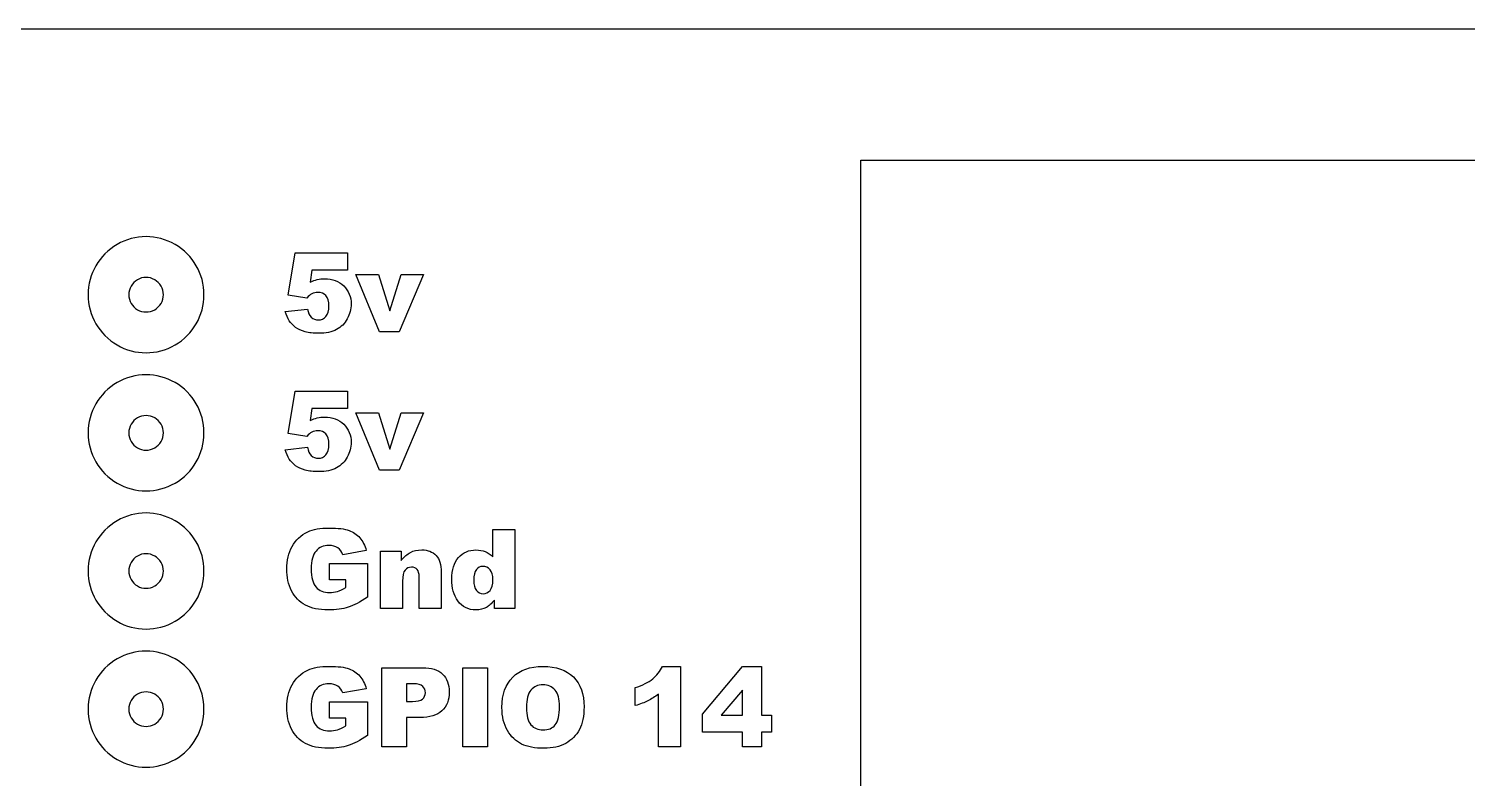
# Model space of a CAD drawing. Extents: x 34 to 201, y -57 to 34.
# Drawn here: x 117.25 to 158.89, y 12.29 to 33.99 of the extents above; entities that cross this region are included whole.
import ezdxf

# ---------------------------------------------------------------- set-up
doc = ezdxf.new("R2010")
doc.units = 0
for name, color, linetype in [('Line Etch', 7, 'CONTINUOUS'), ('Outer Cuts', 7, 'CONTINUOUS'), ('Text Etch', 7, 'CONTINUOUS')]:
    doc.layers.add(name, color=color, linetype=linetype)

msp = doc.modelspace()

# ---------------------------------------------------------------- linework, layer by layer
at = {"layer": 'Line Etch', "color": 7}
for points in [[(141.337, -53.613), (141.337, 30.187), (196.737, 30.187), (196.737, -53.613)], [(121.142, 26.287), (121.142, 26.287)], [(122.319, 26.287), (122.319, 26.287)], [(121.142, 22.287), (121.142, 22.287)], [(122.319, 22.287), (122.319, 22.287)], [(121.142, 18.287), (121.142, 18.287)], [(122.319, 18.287), (122.319, 18.287)], [(121.142, 14.287), (121.142, 14.287)], [(122.319, 14.287), (122.319, 14.287)]]:
    msp.add_lwpolyline(points, close=True, dxfattribs=at)
for points in [[(121.481, 27.742), (120.962, 28.043), (120.322, 28.043), (119.802, 27.742)], [(119.802, 27.742), (119.283, 27.442), (118.963, 26.887), (118.964, 26.287)], [(122.319, 26.287), (122.32, 26.887), (122.001, 27.442), (121.481, 27.742)], [(120.392, 26.72), (120.237, 26.631), (120.142, 26.466), (120.142, 26.287)], [(120.892, 26.72), (120.737, 26.81), (120.546, 26.81), (120.392, 26.72)], [(121.142, 26.287), (121.142, 26.466), (121.047, 26.631), (120.892, 26.72)], [(118.964, 26.287), (118.963, 25.687), (119.283, 25.132), (119.802, 24.831)], [(120.142, 26.287), (120.142, 26.108), (120.237, 25.943), (120.392, 25.853)], [(120.892, 25.853), (121.047, 25.943), (121.142, 26.108), (121.142, 26.287)], [(121.481, 24.831), (122.001, 25.132), (122.32, 25.687), (122.319, 26.287)], [(120.392, 25.853), (120.546, 25.764), (120.737, 25.764), (120.892, 25.853)], [(119.802, 24.831), (120.322, 24.531), (120.962, 24.531), (121.481, 24.831)], [(119.802, 23.742), (119.283, 23.442), (118.963, 22.887), (118.964, 22.287)], [(121.481, 23.742), (120.962, 24.043), (120.322, 24.043), (119.802, 23.742)], [(122.319, 22.287), (122.32, 22.887), (122.001, 23.442), (121.481, 23.742)], [(120.392, 22.72), (120.237, 22.631), (120.142, 22.466), (120.142, 22.287)], [(120.892, 22.72), (120.737, 22.81), (120.546, 22.81), (120.392, 22.72)], [(121.142, 22.287), (121.142, 22.466), (121.047, 22.631), (120.892, 22.72)], [(118.964, 22.287), (118.963, 21.687), (119.283, 21.132), (119.802, 20.831)], [(120.142, 22.287), (120.142, 22.108), (120.237, 21.943), (120.392, 21.853)], [(120.892, 21.853), (121.047, 21.943), (121.142, 22.108), (121.142, 22.287)], [(121.481, 20.831), (122.001, 21.132), (122.32, 21.687), (122.319, 22.287)], [(120.392, 21.853), (120.546, 21.764), (120.737, 21.764), (120.892, 21.853)], [(119.802, 20.831), (120.322, 20.531), (120.962, 20.531), (121.481, 20.831)], [(121.481, 19.742), (120.962, 20.043), (120.322, 20.043), (119.802, 19.742)], [(119.802, 19.742), (119.283, 19.442), (118.963, 18.887), (118.964, 18.287)], [(122.319, 18.287), (122.32, 18.887), (122.001, 19.442), (121.481, 19.742)], [(120.892, 18.72), (120.737, 18.81), (120.546, 18.81), (120.392, 18.72)], [(120.392, 18.72), (120.237, 18.631), (120.142, 18.466), (120.142, 18.287)], [(121.142, 18.287), (121.142, 18.466), (121.047, 18.631), (120.892, 18.72)], [(118.964, 18.287), (118.963, 17.687), (119.283, 17.132), (119.802, 16.831)], [(120.142, 18.287), (120.142, 18.108), (120.237, 17.943), (120.392, 17.853)], [(120.892, 17.853), (121.047, 17.943), (121.142, 18.108), (121.142, 18.287)], [(121.481, 16.831), (122.001, 17.132), (122.32, 17.687), (122.319, 18.287)], [(120.392, 17.853), (120.546, 17.764), (120.737, 17.764), (120.892, 17.853)], [(119.802, 16.831), (120.322, 16.531), (120.962, 16.531), (121.481, 16.831)], [(121.481, 15.742), (120.962, 16.043), (120.322, 16.043), (119.802, 15.742)], [(119.802, 15.742), (119.283, 15.442), (118.963, 14.887), (118.964, 14.287)], [(122.319, 14.287), (122.32, 14.887), (122.001, 15.442), (121.481, 15.742)], [(120.392, 14.72), (120.237, 14.631), (120.142, 14.466), (120.142, 14.287)], [(120.892, 14.72), (120.737, 14.81), (120.546, 14.81), (120.392, 14.72)], [(121.142, 14.287), (121.142, 14.466), (121.047, 14.631), (120.892, 14.72)], [(118.964, 14.287), (118.963, 13.687), (119.283, 13.132), (119.802, 12.831)], [(120.142, 14.287), (120.142, 14.108), (120.237, 13.943), (120.392, 13.853)], [(120.892, 13.853), (121.047, 13.943), (121.142, 14.108), (121.142, 14.287)], [(121.481, 12.831), (122.001, 13.132), (122.32, 13.687), (122.319, 14.287)], [(120.392, 13.853), (120.546, 13.764), (120.737, 13.764), (120.892, 13.853)], [(119.802, 12.831), (120.322, 12.531), (120.962, 12.531), (121.481, 12.831)]]:
    msp.add_open_spline(points, degree=3, dxfattribs=at)
at = {"layer": 'Outer Cuts', "color": 1}
msp.add_open_spline([(38.955, 33.987), (38.955, 33.987), (195.537, 33.987), (195.537, 33.987)], degree=3, dxfattribs=at)
at = {"layer": 'Text Etch', "color": 7}
for points in [[(125.297, 26.191), (124.755, 26.269), (124.956, 27.502)], [(124.956, 27.502), (126.469, 27.502), (126.469, 26.994), (125.445, 26.994), (125.39, 26.65)], [(124.672, 25.803), (125.316, 25.873)], [(125.297, 22.186), (124.755, 22.264), (124.956, 23.497)], [(124.956, 23.497), (126.469, 23.497), (126.469, 22.989), (125.445, 22.989), (125.39, 22.644)], [(124.672, 21.798), (125.316, 21.868)], [(130.678, 18.697), (130.678, 19.492), (131.321, 19.492)], [(131.321, 19.492), (131.321, 17.198), (130.725, 17.198), (130.725, 17.444)], [(127.018, 18.882), (126.335, 18.76)], [(127.431, 18.86), (128.024, 18.86), (128.024, 18.589)], [(128.068, 17.996), (128.068, 17.198), (127.431, 17.198), (127.431, 18.86)], [(125.955, 18.029), (125.955, 18.506), (127.05, 18.506), (127.05, 17.529)], [(126.429, 17.813), (126.429, 18.029), (125.955, 18.029)], [(129.188, 18.254), (129.188, 17.198), (128.548, 17.198), (128.548, 18.112)], [(127.471, 15.487), (128.649, 15.487)], [(128.57, 14.044), (128.182, 14.044), (128.182, 13.193), (127.471, 13.193), (127.471, 15.487)], [(136.117, 15.526), (136.117, 13.193), (135.473, 13.193), (135.473, 14.722)], [(135.59, 15.526), (136.117, 15.526)], [(128.384, 15.021), (128.182, 15.021), (128.182, 14.509)], [(127.018, 14.877), (126.335, 14.755)], [(134.803, 14.389), (134.803, 14.911)], [(125.955, 14.024), (125.955, 14.501), (127.05, 14.501), (127.05, 13.523)], [(128.182, 14.509), (128.356, 14.509)], [(126.429, 13.808), (126.429, 14.024), (125.955, 14.024)]]:
    msp.add_lwpolyline(points, dxfattribs=at)
for points in [[(126.71, 26.87), (127.374, 26.87), (127.696, 25.817), (128.029, 26.87), (128.672, 26.87), (127.966, 25.209), (127.402, 25.209)], [(126.71, 22.865), (127.374, 22.865), (127.696, 21.812), (128.029, 22.865), (128.672, 22.865), (127.966, 21.204), (127.402, 21.204)], [(130.682, 18.034), (130.682, 18.034)], [(129.817, 15.487), (130.528, 15.487), (130.528, 13.193), (129.817, 13.193)], [(137.909, 13.622), (136.748, 13.622), (136.748, 14.146), (137.909, 15.526), (138.464, 15.526), (138.464, 14.116), (138.752, 14.116), (138.752, 13.622), (138.464, 13.622), (138.464, 13.193), (137.909, 13.193)], [(137.909, 14.116), (137.909, 14.838), (137.296, 14.116)], [(130.945, 14.339), (130.945, 14.339)], [(131.654, 14.336), (131.654, 14.336)]]:
    msp.add_lwpolyline(points, close=True, dxfattribs=at)
for points in [[(125.39, 26.65), (125.461, 26.683), (125.531, 26.708), (125.599, 26.725)], [(125.599, 26.725), (125.669, 26.741), (125.738, 26.75), (125.806, 26.75)], [(125.806, 26.75), (126.035, 26.75), (126.222, 26.68), (126.364, 26.542)], [(125.438, 26.31), (125.395, 26.288), (125.349, 26.248), (125.297, 26.191)], [(125.617, 26.355), (125.555, 26.355), (125.496, 26.34), (125.438, 26.31)], [(125.85, 26.26), (125.791, 26.323), (125.714, 26.355), (125.617, 26.355)], [(125.937, 25.959), (125.937, 26.096), (125.908, 26.196), (125.85, 26.26)], [(126.364, 26.542), (126.507, 26.403), (126.579, 26.228), (126.579, 26.017)], [(125.316, 25.873), (125.332, 25.77), (125.368, 25.691), (125.426, 25.637)], [(125.85, 25.658), (125.908, 25.725), (125.937, 25.826), (125.937, 25.959)], [(126.579, 26.017), (126.579, 25.869), (126.542, 25.727), (126.468, 25.59)], [(124.789, 25.534), (124.742, 25.606), (124.703, 25.696), (124.672, 25.803)], [(124.972, 25.34), (124.897, 25.397), (124.836, 25.462), (124.789, 25.534)], [(125.426, 25.637), (125.483, 25.584), (125.551, 25.557), (125.631, 25.557)], [(125.631, 25.557), (125.719, 25.557), (125.792, 25.591), (125.85, 25.658)], [(126.468, 25.59), (126.395, 25.454), (126.29, 25.349), (126.155, 25.277)], [(125.247, 25.212), (125.14, 25.241), (125.048, 25.284), (124.972, 25.34)], [(125.637, 25.169), (125.486, 25.169), (125.356, 25.184), (125.247, 25.212)], [(126.155, 25.277), (126.02, 25.205), (125.848, 25.169), (125.637, 25.169)], [(125.39, 22.644), (125.461, 22.678), (125.531, 22.703), (125.599, 22.72)], [(125.599, 22.72), (125.669, 22.736), (125.738, 22.745), (125.806, 22.745)], [(125.806, 22.745), (126.035, 22.745), (126.222, 22.675), (126.364, 22.536)], [(126.364, 22.536), (126.507, 22.398), (126.579, 22.223), (126.579, 22.012)], [(125.438, 22.305), (125.395, 22.283), (125.349, 22.243), (125.297, 22.186)], [(125.617, 22.35), (125.555, 22.35), (125.496, 22.335), (125.438, 22.305)], [(125.85, 22.255), (125.791, 22.318), (125.714, 22.35), (125.617, 22.35)], [(125.937, 21.954), (125.937, 22.091), (125.908, 22.191), (125.85, 22.255)], [(124.789, 21.529), (124.742, 21.601), (124.703, 21.691), (124.672, 21.798)], [(125.316, 21.868), (125.332, 21.765), (125.368, 21.686), (125.426, 21.632)], [(125.85, 21.652), (125.908, 21.72), (125.937, 21.821), (125.937, 21.954)], [(126.579, 22.012), (126.579, 21.864), (126.542, 21.722), (126.468, 21.585)], [(124.972, 21.335), (124.897, 21.392), (124.836, 21.457), (124.789, 21.529)], [(125.247, 21.207), (125.14, 21.236), (125.048, 21.279), (124.972, 21.335)], [(125.426, 21.632), (125.483, 21.579), (125.551, 21.552), (125.631, 21.552)], [(125.631, 21.552), (125.719, 21.552), (125.792, 21.586), (125.85, 21.652)], [(126.155, 21.272), (126.02, 21.2), (125.848, 21.164), (125.637, 21.164)], [(126.468, 21.585), (126.395, 21.449), (126.29, 21.344), (126.155, 21.272)], [(125.637, 21.164), (125.486, 21.164), (125.356, 21.178), (125.247, 21.207)], [(124.869, 18.998), (124.972, 19.183), (125.123, 19.324), (125.322, 19.42)], [(125.322, 19.42), (125.478, 19.494), (125.687, 19.531), (125.95, 19.531)], [(125.95, 19.531), (126.203, 19.531), (126.393, 19.508), (126.518, 19.462)], [(126.518, 19.462), (126.644, 19.416), (126.748, 19.345), (126.831, 19.248)], [(126.831, 19.248), (126.914, 19.152), (126.977, 19.03), (127.018, 18.882)], [(124.714, 18.345), (124.714, 18.595), (124.766, 18.813), (124.869, 18.998)], [(125.562, 18.865), (125.47, 18.757), (125.424, 18.587), (125.424, 18.353)], [(125.934, 19.027), (125.779, 19.027), (125.655, 18.973), (125.562, 18.865)], [(126.191, 18.958), (126.124, 19.004), (126.038, 19.027), (125.934, 19.027)], [(126.335, 18.76), (126.307, 18.846), (126.259, 18.913), (126.191, 18.958)], [(128.024, 18.589), (128.113, 18.7), (128.203, 18.779), (128.293, 18.826)], [(128.293, 18.826), (128.384, 18.874), (128.495, 18.898), (128.625, 18.898)], [(128.625, 18.898), (128.801, 18.898), (128.939, 18.845), (129.038, 18.739)], [(129.689, 18.678), (129.821, 18.824), (129.989, 18.897), (130.193, 18.897)], [(130.193, 18.897), (130.292, 18.897), (130.382, 18.881), (130.462, 18.847)], [(130.462, 18.847), (130.543, 18.814), (130.615, 18.764), (130.678, 18.697)], [(124.855, 17.713), (124.761, 17.897), (124.714, 18.107), (124.714, 18.345)], [(125.424, 18.353), (125.424, 18.105), (125.471, 17.927), (125.563, 17.821)], [(128.328, 18.398), (128.251, 18.398), (128.188, 18.369), (128.14, 18.311)], [(128.491, 18.333), (128.452, 18.377), (128.398, 18.398), (128.328, 18.398)], [(128.548, 18.112), (128.548, 18.216), (128.529, 18.29), (128.491, 18.333)], [(129.038, 18.739), (129.138, 18.635), (129.188, 18.474), (129.188, 18.254)], [(129.492, 18.046), (129.492, 18.322), (129.558, 18.532), (129.689, 18.678)], [(130.204, 18.33), (130.154, 18.268), (130.129, 18.165), (130.129, 18.02)], [(130.39, 18.422), (130.316, 18.422), (130.254, 18.391), (130.204, 18.33)], [(130.6, 18.325), (130.544, 18.39), (130.474, 18.422), (130.39, 18.422)], [(130.682, 18.034), (130.682, 18.164), (130.655, 18.261), (130.6, 18.325)], [(128.14, 18.311), (128.092, 18.252), (128.068, 18.148), (128.068, 17.996)], [(129.67, 17.419), (129.551, 17.591), (129.492, 17.8), (129.492, 18.046)], [(130.129, 18.02), (130.129, 17.884), (130.154, 17.785), (130.205, 17.721)], [(130.601, 17.722), (130.655, 17.786), (130.682, 17.89), (130.682, 18.034)], [(125.254, 17.299), (125.083, 17.391), (124.95, 17.53), (124.855, 17.713)], [(125.563, 17.821), (125.657, 17.715), (125.788, 17.661), (125.955, 17.661)], [(125.955, 17.661), (126.034, 17.661), (126.109, 17.673), (126.181, 17.696)], [(126.181, 17.696), (126.253, 17.719), (126.336, 17.758), (126.429, 17.813)], [(127.05, 17.529), (126.84, 17.386), (126.654, 17.288), (126.493, 17.236)], [(130.205, 17.721), (130.257, 17.658), (130.322, 17.627), (130.398, 17.627)], [(130.398, 17.627), (130.479, 17.627), (130.547, 17.659), (130.601, 17.722)], [(125.92, 17.159), (125.648, 17.159), (125.426, 17.206), (125.254, 17.299)], [(126.493, 17.236), (126.332, 17.185), (126.141, 17.159), (125.92, 17.159)], [(130.19, 17.161), (129.963, 17.161), (129.79, 17.247), (129.67, 17.419)], [(130.496, 17.233), (130.404, 17.185), (130.302, 17.161), (130.19, 17.161)], [(130.725, 17.444), (130.641, 17.34), (130.565, 17.269), (130.496, 17.233)], [(124.869, 14.992), (124.972, 15.178), (125.123, 15.319), (125.322, 15.415)], [(125.322, 15.415), (125.478, 15.489), (125.687, 15.526), (125.95, 15.526)], [(125.95, 15.526), (126.203, 15.526), (126.393, 15.503), (126.518, 15.457)], [(126.518, 15.457), (126.644, 15.411), (126.748, 15.34), (126.831, 15.243)], [(128.649, 15.487), (128.905, 15.487), (129.097, 15.426), (129.224, 15.304)], [(131.258, 15.213), (131.467, 15.422), (131.757, 15.526), (132.13, 15.526)], [(132.13, 15.526), (132.511, 15.526), (132.805, 15.423), (133.012, 15.218)], [(135.309, 15.163), (135.429, 15.261), (135.522, 15.382), (135.59, 15.526)], [(124.714, 14.34), (124.714, 14.59), (124.766, 14.808), (124.869, 14.992)], [(125.934, 15.022), (125.779, 15.022), (125.655, 14.968), (125.562, 14.86)], [(126.191, 14.953), (126.124, 14.999), (126.038, 15.022), (125.934, 15.022)], [(126.831, 15.243), (126.914, 15.147), (126.977, 15.025), (127.018, 14.877)], [(128.655, 14.946), (128.607, 14.996), (128.517, 15.021), (128.384, 15.021)], [(129.224, 15.304), (129.353, 15.182), (129.417, 15.008), (129.417, 14.783)], [(130.945, 14.339), (130.945, 14.713), (131.05, 15.005), (131.258, 15.213)], [(133.012, 15.218), (133.218, 15.013), (133.322, 14.727), (133.322, 14.357)], [(134.803, 14.911), (135.02, 14.981), (135.189, 15.065), (135.309, 15.163)], [(125.562, 14.86), (125.47, 14.752), (125.424, 14.582), (125.424, 14.348)], [(126.335, 14.755), (126.307, 14.841), (126.259, 14.908), (126.191, 14.953)], [(128.356, 14.509), (128.493, 14.509), (128.589, 14.533), (128.644, 14.579)], [(128.644, 14.579), (128.699, 14.627), (128.727, 14.689), (128.727, 14.763)], [(128.727, 14.763), (128.727, 14.835), (128.703, 14.896), (128.655, 14.946)], [(129.417, 14.783), (129.417, 14.551), (129.347, 14.37), (129.207, 14.24)], [(131.784, 14.838), (131.697, 14.737), (131.654, 14.569), (131.654, 14.336)], [(132.128, 14.99), (131.985, 14.99), (131.87, 14.939), (131.784, 14.838)], [(132.482, 14.839), (132.395, 14.939), (132.277, 14.99), (132.128, 14.99)], [(132.613, 14.367), (132.613, 14.583), (132.569, 14.74), (132.482, 14.839)], [(135.473, 14.722), (135.369, 14.643), (135.267, 14.578), (135.169, 14.529)], [(124.855, 13.708), (124.761, 13.892), (124.714, 14.102), (124.714, 14.34)], [(125.424, 14.348), (125.424, 14.1), (125.471, 13.922), (125.563, 13.816)], [(129.207, 14.24), (129.068, 14.11), (128.856, 14.044), (128.57, 14.044)], [(131.103, 13.669), (130.998, 13.847), (130.945, 14.071), (130.945, 14.339)], [(131.654, 14.336), (131.654, 14.104), (131.697, 13.938), (131.782, 13.836)], [(132.488, 13.833), (132.571, 13.932), (132.613, 14.11), (132.613, 14.367)], [(133.322, 14.357), (133.322, 14.089), (133.276, 13.869), (133.186, 13.697)], [(135.169, 14.529), (135.072, 14.48), (134.95, 14.433), (134.803, 14.389)], [(125.563, 13.816), (125.657, 13.71), (125.788, 13.656), (125.955, 13.656)], [(126.181, 13.691), (126.253, 13.714), (126.336, 13.753), (126.429, 13.808)], [(131.782, 13.836), (131.869, 13.735), (131.986, 13.685), (132.134, 13.685)], [(132.134, 13.685), (132.287, 13.685), (132.404, 13.734), (132.488, 13.833)], [(125.254, 13.293), (125.083, 13.386), (124.95, 13.524), (124.855, 13.708)], [(125.955, 13.656), (126.034, 13.656), (126.109, 13.668), (126.181, 13.691)], [(127.05, 13.523), (126.84, 13.381), (126.654, 13.283), (126.493, 13.231)], [(131.515, 13.278), (131.346, 13.36), (131.209, 13.491), (131.103, 13.669)], [(133.186, 13.697), (133.096, 13.526), (132.966, 13.393), (132.794, 13.297)], [(125.92, 13.154), (125.648, 13.154), (125.426, 13.201), (125.254, 13.293)], [(126.493, 13.231), (126.332, 13.18), (126.141, 13.154), (125.92, 13.154)], [(132.158, 13.154), (131.899, 13.154), (131.685, 13.195), (131.515, 13.278)], [(132.794, 13.297), (132.624, 13.202), (132.412, 13.154), (132.158, 13.154)]]:
    msp.add_open_spline(points, degree=3, dxfattribs=at)

doc.saveas('drawing.dxf')
